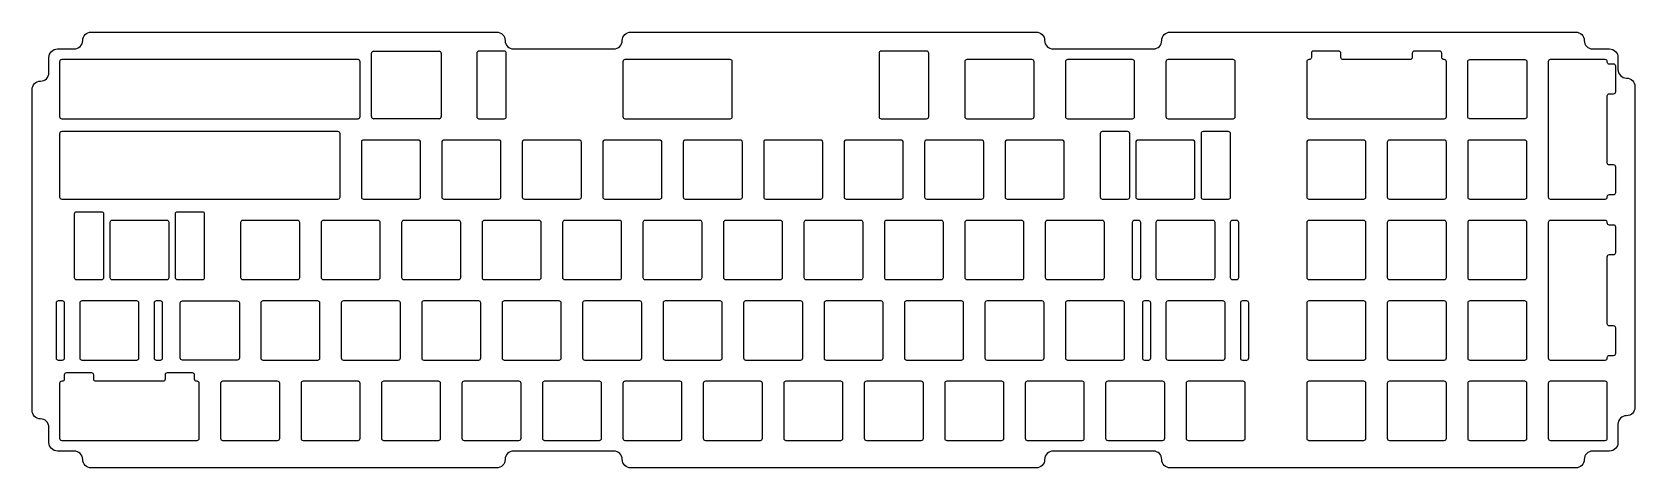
# Model space of a CAD drawing. Header units: millimetres. Extents: x -375 to 4, y -4 to 99.
import ezdxf

# ---------------------------------------------------------------- set-up
doc = ezdxf.new("R2010")
doc.units = ezdxf.units.MM
doc.layers.get('0').update_dxf_attribs({"linetype": 'CONTINUOUS'})

msp = doc.modelspace()

# ---------------------------------------------------------------- linework, layer by layer
for p, q in [((-295.13, 79.22), (-295.13, 94.22)), ((-294.63, 94.72), (-279.11, 94.72)), ((-278.61, 94.22), (-278.61, 79.22)), ((-279.11, 78.72), (-294.63, 78.72))]:
    msp.add_line(p, q)
for points in [[(-375.48, 9.63), (-375.48, 85.62, -0.414214), (-373.48, 87.62, 0.414214), (-371.48, 89.62), (-371.48, 93.25, -0.414214), (-369.47, 95.25), (-365.48, 95.25, 0.414214), (-363.48, 97.25, -0.414214), (-361.48, 99.25), (-265.48, 99.25, -0.414214), (-263.48, 97.25, 0.414214), (-261.48, 95.25), (-237.74, 95.25, 0.414214), (-235.74, 97.25, -0.414214), (-233.74, 99.25), (-137.74, 99.25, -0.414214), (-135.74, 97.25, 0.414214), (-133.74, 95.25), (-110, 95.25, 0.414214), (-108, 97.25, -0.414214), (-106, 99.25), (-10, 99.25, -0.414214), (-8, 97.25, 0.414214), (-6, 95.25), (-2, 95.25, -0.414214), (0, 93.25), (0, 90.35, 0.414214), (2, 88.35), (2.01, 88.35, -0.414214), (4.01, 86.35), (4.01, 10.35, -0.414214), (2.01, 8.35), (2, 8.35, 0.414214), (0, 6.35), (0, 2, -0.414214), (-2, 0), (-6, 0, 0.414214), (-8, -2, -0.414214), (-10, -4), (-106, -4, -0.414214), (-108, -2, 0.414214), (-110, 0), (-133.74, 0, 0.414214), (-135.74, -2, -0.414214), (-137.74, -4), (-233.74, -4, -0.414214), (-235.74, -2, 0.414214), (-237.74, 0), (-261.48, 0, 0.414214), (-263.48, -2, -0.414214), (-265.48, -4), (-361.48, -4, -0.414214), (-363.48, -2, 0.414214), (-365.48, 0), (-369.47, 0, -0.414214), (-371.48, 2), (-371.48, 5.62, 0.414214), (-373.48, 7.62, -0.414214)], [(-368.45, 78.72), (-298.3, 78.72, 0.414214), (-297.8, 79.22), (-297.8, 92.22, 0.414214), (-298.3, 92.72), (-368.45, 92.72, 0.414214), (-368.95, 92.22), (-368.95, 79.22, 0.414214)], [(-270.19, 94.22), (-270.19, 79.22, 0.414214), (-269.69, 78.72), (-263.69, 78.72, 0.414214), (-263.19, 79.22), (-263.19, 94.22, 0.414214), (-263.69, 94.72), (-269.69, 94.72, 0.414214)], [(-235.1, 78.72), (-210.19, 78.72, 0.414214), (-209.69, 79.22), (-209.69, 92.22, 0.414214), (-210.19, 92.72), (-235.1, 92.72, 0.414214), (-235.6, 92.22), (-235.6, 79.22, 0.414214)], [(-174.95, 94.22), (-174.95, 79.22, 0.414214), (-174.45, 78.72), (-163.69, 78.72, 0.414214), (-163.19, 79.22), (-163.19, 94.22, 0.414214), (-163.69, 94.72), (-174.45, 94.72, 0.414214)], [(-154.14, 78.72), (-138.76, 78.72, 0.414214), (-138.26, 79.22), (-138.26, 92.22, 0.414214), (-138.76, 92.72), (-154.14, 92.72, 0.414214), (-154.64, 92.22), (-154.64, 79.22, 0.414214)], [(-130.32, 78.72), (-114.94, 78.72, 0.414214), (-114.44, 79.22), (-114.44, 92.22, 0.414214), (-114.94, 92.72), (-130.32, 92.72, 0.414214), (-130.82, 92.22), (-130.82, 79.22, 0.414214)], [(-106.51, 78.72), (-91.13, 78.72, 0.414214), (-90.63, 79.22), (-90.63, 92.22, 0.414214), (-91.13, 92.72), (-106.51, 92.72, 0.414214), (-107.01, 92.22), (-107.01, 79.22, 0.414214)], [(-72.59, 93.22, -0.414214), (-73.09, 92.72), (-73.17, 92.72, 0.414214), (-73.68, 92.22), (-73.68, 79.22, 0.414214), (-73.17, 78.72), (-41.12, 78.72, 0.414214), (-40.62, 79.22), (-40.62, 92.22, 0.414214), (-41.12, 92.72), (-41.21, 92.72, -0.414214), (-41.71, 93.22), (-41.71, 94.22, 0.414214), (-42.21, 94.72), (-48.21, 94.72, 0.414214), (-48.71, 94.22), (-48.71, 93.22, -0.414214), (-49.21, 92.72), (-65.09, 92.72, -0.414214), (-65.59, 93.22), (-65.59, 94.22, 0.414214), (-66.09, 94.72), (-72.09, 94.72, 0.414214), (-72.59, 94.22)], [(-21.58, 79.22, -0.414214), (-22.07, 78.72), (-35.08, 78.72, -0.414214), (-35.58, 79.22), (-35.58, 92.22, -0.414214), (-35.08, 92.72), (-22.07, 92.72, -0.414214), (-21.58, 92.22)], [(-2.53, 60.26, -0.414214), (-2.03, 60.76), (-1.03, 60.76, 0.414214), (-0.53, 61.26), (-0.53, 67.26, 0.414214), (-1.03, 67.76), (-2.03, 67.76, -0.414214), (-2.53, 68.26), (-2.53, 84.14, -0.414214), (-2.03, 84.64), (-1.03, 84.64, 0.414214), (-0.53, 85.14), (-0.53, 91.14, 0.414214), (-1.03, 91.64), (-2.03, 91.64, -0.414214), (-2.53, 92.14), (-2.53, 92.22, 0.414214), (-3.02, 92.72), (-16.02, 92.72, 0.414214), (-16.53, 92.22), (-16.53, 60.17, 0.414214), (-16.02, 59.67), (-3.02, 59.67, 0.414214), (-2.53, 60.17)], [(-368.45, 59.67), (-303.06, 59.67, 0.414214), (-302.56, 60.17), (-302.56, 75.17, 0.414214), (-303.06, 75.67), (-368.45, 75.67, 0.414214), (-368.95, 75.17), (-368.95, 60.17, 0.414214)], [(-297.51, 73.17), (-297.51, 60.17, 0.414214), (-297.01, 59.67), (-284.01, 59.67, 0.414214), (-283.51, 60.17), (-283.51, 73.17, 0.414214), (-284.01, 73.67), (-297.01, 73.67, 0.414214)], [(-277.96, 59.67), (-264.96, 59.67, 0.414214), (-264.46, 60.17), (-264.46, 73.17, 0.414214), (-264.96, 73.67), (-277.96, 73.67, 0.414214), (-278.46, 73.17), (-278.46, 60.17, 0.414214)], [(-258.91, 59.67), (-245.91, 59.67, 0.414214), (-245.41, 60.17), (-245.41, 73.17, 0.414214), (-245.91, 73.67), (-258.91, 73.67, 0.414214), (-259.41, 73.17), (-259.41, 60.17, 0.414214)], [(-239.86, 59.67), (-226.86, 59.67, 0.414214), (-226.36, 60.17), (-226.36, 73.17, 0.414214), (-226.86, 73.67), (-239.86, 73.67, 0.414214), (-240.36, 73.17), (-240.36, 60.17, 0.414214)], [(-220.81, 59.67), (-207.81, 59.67, 0.414214), (-207.31, 60.17), (-207.31, 73.17, 0.414214), (-207.81, 73.67), (-220.81, 73.67, 0.414214), (-221.31, 73.17), (-221.31, 60.17, 0.414214)], [(-201.76, 59.67), (-188.76, 59.67, 0.414214), (-188.26, 60.17), (-188.26, 73.17, 0.414214), (-188.76, 73.67), (-201.76, 73.67, 0.414214), (-202.26, 73.17), (-202.26, 60.17, 0.414214)], [(-182.71, 59.67), (-169.71, 59.67, 0.414214), (-169.21, 60.17), (-169.21, 73.17, 0.414214), (-169.71, 73.67), (-182.71, 73.67, 0.414214), (-183.21, 73.17), (-183.21, 60.17, 0.414214)], [(-163.66, 59.67), (-150.66, 59.67, 0.414214), (-150.16, 60.17), (-150.16, 73.17, 0.414214), (-150.66, 73.67), (-163.66, 73.67, 0.414214), (-164.16, 73.17), (-164.16, 60.17, 0.414214)], [(-131.11, 60.17), (-131.11, 73.17, 0.414214), (-131.61, 73.67), (-144.61, 73.67, 0.414214), (-145.11, 73.17), (-145.11, 60.17, 0.414214), (-144.61, 59.67), (-131.61, 59.67, 0.414214)], [(-122.59, 75.17), (-122.59, 60.17, 0.414214), (-122.09, 59.67), (-116.09, 59.67, 0.414214), (-115.59, 60.17), (-115.59, 75.17, 0.414214), (-116.09, 75.67), (-122.09, 75.67, 0.414214)], [(-100.16, 60.17), (-100.16, 73.17, 0.414214), (-100.66, 73.67), (-113.66, 73.67, 0.414214), (-114.16, 73.17), (-114.16, 60.17, 0.414214), (-113.66, 59.67), (-100.66, 59.67, 0.414214)], [(-98.72, 75.17), (-98.72, 60.17, 0.414214), (-98.22, 59.67), (-92.22, 59.67, 0.414214), (-91.72, 60.17), (-91.72, 75.17, 0.414214), (-92.22, 75.67), (-98.22, 75.67, 0.414214)], [(-73.68, 73.17), (-73.68, 60.17, 0.414214), (-73.17, 59.67), (-60.17, 59.67, 0.414214), (-59.68, 60.17), (-59.68, 73.17, 0.414214), (-60.17, 73.67), (-73.17, 73.67, 0.414214)], [(-54.13, 59.67), (-41.12, 59.67, 0.414214), (-40.62, 60.17), (-40.62, 73.17, 0.414214), (-41.12, 73.67), (-54.13, 73.67, 0.414214), (-54.62, 73.17), (-54.62, 60.17, 0.414214)], [(-22.07, 73.67), (-35.08, 73.67, 0.414214), (-35.58, 73.17), (-35.58, 60.17, 0.414214), (-35.08, 59.67), (-22.07, 59.67, 0.414214), (-21.58, 60.17), (-21.58, 73.17, 0.414214)], [(-365.48, 56.13), (-365.48, 41.12, 0.414214), (-364.98, 40.62), (-358.98, 40.62, 0.414214), (-358.48, 41.12), (-358.48, 56.13, 0.414214), (-358.98, 56.62), (-364.98, 56.62, 0.414214)], [(-343.04, 41.12), (-343.04, 54.13, 0.414214), (-343.54, 54.62), (-356.54, 54.62, 0.414214), (-357.04, 54.13), (-357.04, 41.12, 0.414214), (-356.54, 40.62), (-343.54, 40.62, 0.414214)], [(-341.61, 56.13), (-341.61, 41.12, 0.414214), (-341.11, 40.62), (-335.11, 40.62, 0.414214), (-334.61, 41.12), (-334.61, 56.13, 0.414214), (-335.11, 56.62), (-341.11, 56.62, 0.414214)], [(-325.59, 40.62), (-312.59, 40.62, 0.414214), (-312.09, 41.12), (-312.09, 54.13, 0.414214), (-312.59, 54.62), (-325.59, 54.62, 0.414214), (-326.09, 54.13), (-326.09, 41.12, 0.414214)], [(-307.04, 54.13), (-307.04, 41.12, 0.414214), (-306.54, 40.62), (-293.54, 40.62, 0.414214), (-293.04, 41.12), (-293.04, 54.13, 0.414214), (-293.54, 54.62), (-306.54, 54.62, 0.414214)], [(-287.49, 40.62), (-274.49, 40.62, 0.414214), (-273.99, 41.12), (-273.99, 54.13, 0.414214), (-274.49, 54.62), (-287.49, 54.62, 0.414214), (-287.99, 54.13), (-287.99, 41.12, 0.414214)], [(-268.94, 54.13), (-268.94, 41.12, 0.414214), (-268.44, 40.62), (-255.44, 40.62, 0.414214), (-254.94, 41.12), (-254.94, 54.13, 0.414214), (-255.44, 54.62), (-268.44, 54.62, 0.414214)], [(-249.39, 40.62), (-236.39, 40.62, 0.414214), (-235.89, 41.12), (-235.89, 54.13, 0.414214), (-236.39, 54.62), (-249.39, 54.62, 0.414214), (-249.89, 54.13), (-249.89, 41.12, 0.414214)], [(-230.34, 40.62), (-217.34, 40.62, 0.414214), (-216.84, 41.12), (-216.84, 54.13, 0.414214), (-217.34, 54.62), (-230.34, 54.62, 0.414214), (-230.84, 54.13), (-230.84, 41.12, 0.414214)], [(-211.29, 40.62), (-198.29, 40.62, 0.414214), (-197.79, 41.12), (-197.79, 54.13, 0.414214), (-198.29, 54.62), (-211.29, 54.62, 0.414214), (-211.79, 54.13), (-211.79, 41.12, 0.414214)], [(-192.24, 40.62), (-179.24, 40.62, 0.414214), (-178.74, 41.12), (-178.74, 54.13, 0.414214), (-179.24, 54.62), (-192.24, 54.62, 0.414214), (-192.74, 54.13), (-192.74, 41.12, 0.414214)], [(-173.19, 40.62), (-160.19, 40.62, 0.414214), (-159.69, 41.12), (-159.69, 54.13, 0.414214), (-160.19, 54.62), (-173.19, 54.62, 0.414214), (-173.69, 54.13), (-173.69, 41.12, 0.414214)], [(-154.14, 40.62), (-141.14, 40.62, 0.414214), (-140.64, 41.12), (-140.64, 54.13, 0.414214), (-141.14, 54.62), (-154.14, 54.62, 0.414214), (-154.64, 54.13), (-154.64, 41.12, 0.414214)], [(-135.09, 40.62), (-122.09, 40.62, 0.414214), (-121.59, 41.12), (-121.59, 54.13, 0.414214), (-122.09, 54.62), (-135.09, 54.62, 0.414214), (-135.59, 54.13), (-135.59, 41.12, 0.414214)], [(-114.49, 40.62), (-113.49, 40.62, 0.414214), (-112.99, 41.12), (-112.99, 54.13, 0.414214), (-113.49, 54.62), (-114.49, 54.62, 0.414214), (-114.99, 54.13), (-114.99, 41.12, 0.414214)], [(-108.89, 40.62), (-95.89, 40.62, 0.414214), (-95.39, 41.12), (-95.39, 54.13, 0.414214), (-95.89, 54.62), (-108.89, 54.62, 0.414214), (-109.39, 54.13), (-109.39, 41.12, 0.414214)], [(-91.29, 40.62), (-90.29, 40.62, 0.414214), (-89.79, 41.12), (-89.79, 54.13, 0.414214), (-90.29, 54.62), (-91.29, 54.62, 0.414214), (-91.79, 54.13), (-91.79, 41.12, 0.414214)], [(-73.17, 40.62), (-60.17, 40.62, 0.414214), (-59.68, 41.12), (-59.68, 54.13, 0.414214), (-60.17, 54.62), (-73.17, 54.62, 0.414214), (-73.68, 54.13), (-73.68, 41.12, 0.414214)], [(-54.13, 40.62), (-41.12, 40.62, 0.414214), (-40.62, 41.12), (-40.62, 54.13, 0.414214), (-41.12, 54.62), (-54.13, 54.62, 0.414214), (-54.62, 54.13), (-54.62, 41.12, 0.414214)], [(-22.07, 54.62), (-35.08, 54.62, 0.414214), (-35.58, 54.13), (-35.58, 41.12, 0.414214), (-35.08, 40.62), (-22.07, 40.62, 0.414214), (-21.58, 41.12), (-21.58, 54.13, 0.414214)], [(-2.53, 22.16, -0.414214), (-2.03, 22.66), (-1.03, 22.66, 0.414214), (-0.53, 23.16), (-0.53, 29.16, 0.414214), (-1.03, 29.66), (-2.03, 29.66, -0.414214), (-2.53, 30.16), (-2.53, 46.04, -0.414214), (-2.03, 46.54), (-1.03, 46.54, 0.414214), (-0.53, 47.04), (-0.53, 53.04, 0.414214), (-1.03, 53.54), (-2.03, 53.54, -0.414214), (-2.53, 54.04), (-2.53, 54.13, 0.414214), (-3.02, 54.62), (-16.02, 54.62, 0.414214), (-16.53, 54.13), (-16.53, 22.07, 0.414214), (-16.02, 21.57), (-3.02, 21.57, 0.414214), (-2.53, 22.07)], [(-369.79, 35.08), (-369.79, 22.07, 0.414214), (-369.29, 21.57), (-368.29, 21.57, 0.414214), (-367.79, 22.07), (-367.79, 35.08, 0.414214), (-368.29, 35.57), (-369.29, 35.57, 0.414214)], [(-363.69, 21.57), (-350.69, 21.57, 0.414214), (-350.19, 22.07), (-350.19, 35.08, 0.414214), (-350.69, 35.57), (-363.69, 35.57, 0.414214), (-364.19, 35.08), (-364.19, 22.07, 0.414214)], [(-346.09, 21.57), (-345.09, 21.57, 0.414214), (-344.59, 22.07), (-344.59, 35.08, 0.414214), (-345.09, 35.57), (-346.09, 35.57, 0.414214), (-346.59, 35.08), (-346.59, 22.07, 0.414214)], [(-326.38, 22.07, -0.414214), (-326.88, 21.57), (-339.88, 21.57, -0.414214), (-340.38, 22.07), (-340.38, 35.08, -0.414214), (-339.88, 35.57), (-326.88, 35.57, -0.414214), (-326.38, 35.08)], [(-320.83, 21.57), (-307.82, 21.57, 0.414214), (-307.32, 22.07), (-307.32, 35.08, 0.414214), (-307.82, 35.57), (-320.83, 35.57, 0.414214), (-321.32, 35.08), (-321.32, 22.07, 0.414214)], [(-301.77, 21.57), (-288.77, 21.57, 0.414214), (-288.27, 22.07), (-288.27, 35.08, 0.414214), (-288.77, 35.57), (-301.77, 35.57, 0.414214), (-302.27, 35.08), (-302.27, 22.07, 0.414214)], [(-282.73, 21.57), (-269.73, 21.57, 0.414214), (-269.23, 22.07), (-269.23, 35.08, 0.414214), (-269.73, 35.57), (-282.73, 35.57, 0.414214), (-283.23, 35.08), (-283.23, 22.07, 0.414214)], [(-264.18, 35.08), (-264.18, 22.07, 0.414214), (-263.68, 21.57), (-250.68, 21.57, 0.414214), (-250.18, 22.07), (-250.18, 35.08, 0.414214), (-250.68, 35.57), (-263.68, 35.57, 0.414214)], [(-244.63, 21.57), (-231.62, 21.57, 0.414214), (-231.12, 22.07), (-231.12, 35.08, 0.414214), (-231.62, 35.57), (-244.63, 35.57, 0.414214), (-245.13, 35.08), (-245.13, 22.07, 0.414214)], [(-225.58, 21.57), (-212.57, 21.57, 0.414214), (-212.07, 22.07), (-212.07, 35.08, 0.414214), (-212.57, 35.57), (-225.58, 35.57, 0.414214), (-226.08, 35.08), (-226.08, 22.07, 0.414214)], [(-207.03, 35.08), (-207.03, 22.07, 0.414214), (-206.53, 21.57), (-193.53, 21.57, 0.414214), (-193.03, 22.07), (-193.03, 35.08, 0.414214), (-193.53, 35.57), (-206.53, 35.57, 0.414214)], [(-187.47, 21.57), (-174.48, 21.57, 0.414214), (-173.98, 22.07), (-173.98, 35.08, 0.414214), (-174.48, 35.57), (-187.47, 35.57, 0.414214), (-187.97, 35.08), (-187.97, 22.07, 0.414214)], [(-168.43, 21.57), (-155.43, 21.57, 0.414214), (-154.93, 22.07), (-154.93, 35.08, 0.414214), (-155.43, 35.57), (-168.43, 35.57, 0.414214), (-168.93, 35.08), (-168.93, 22.07, 0.414214)], [(-149.38, 21.57), (-136.38, 21.57, 0.414214), (-135.88, 22.07), (-135.88, 35.08, 0.414214), (-136.38, 35.57), (-149.38, 35.57, 0.414214), (-149.88, 35.08), (-149.88, 22.07, 0.414214)], [(-130.32, 21.57), (-117.33, 21.57, 0.414214), (-116.83, 22.07), (-116.83, 35.08, 0.414214), (-117.33, 35.57), (-130.32, 35.57, 0.414214), (-130.82, 35.08), (-130.82, 22.07, 0.414214)], [(-112.61, 35.08), (-112.61, 22.07, 0.414214), (-112.11, 21.57), (-111.11, 21.57, 0.414214), (-110.61, 22.07), (-110.61, 35.08, 0.414214), (-111.11, 35.57), (-112.11, 35.57, 0.414214)], [(-106.51, 21.57), (-93.51, 21.57, 0.414214), (-93.01, 22.07), (-93.01, 35.08, 0.414214), (-93.51, 35.57), (-106.51, 35.57, 0.414214), (-107.01, 35.08), (-107.01, 22.07, 0.414214)], [(-88.91, 21.57), (-87.91, 21.57, 0.414214), (-87.41, 22.07), (-87.41, 35.08, 0.414214), (-87.91, 35.57), (-88.91, 35.57, 0.414214), (-89.41, 35.08), (-89.41, 22.07, 0.414214)], [(-73.68, 35.08), (-73.68, 22.07, 0.414214), (-73.17, 21.57), (-60.17, 21.57, 0.414214), (-59.68, 22.07), (-59.68, 35.08, 0.414214), (-60.17, 35.57), (-73.17, 35.57, 0.414214)], [(-54.13, 21.57), (-41.12, 21.57, 0.414214), (-40.62, 22.07), (-40.62, 35.08, 0.414214), (-41.12, 35.57), (-54.13, 35.57, 0.414214), (-54.62, 35.08), (-54.62, 22.07, 0.414214)], [(-22.07, 35.57), (-35.08, 35.57, 0.414214), (-35.58, 35.08), (-35.58, 22.07, 0.414214), (-35.08, 21.57), (-22.07, 21.57, 0.414214), (-21.58, 22.07), (-21.58, 35.08, 0.414214)], [(-367.86, 17.02, -0.414214), (-368.36, 16.52), (-368.45, 16.52, 0.414214), (-368.95, 16.02), (-368.95, 3.02, 0.414214), (-368.45, 2.52), (-336.4, 2.52, 0.414214), (-335.9, 3.02), (-335.9, 16.02, 0.414214), (-336.4, 16.52), (-336.49, 16.52, -0.414214), (-336.99, 17.02), (-336.99, 18.02, 0.414214), (-337.49, 18.52), (-343.49, 18.52, 0.414214), (-343.99, 18.02), (-343.99, 17.02, -0.414214), (-344.49, 16.52), (-360.36, 16.52, -0.414214), (-360.86, 17.02), (-360.86, 18.02, 0.414214), (-361.36, 18.52), (-367.36, 18.52, 0.414214), (-367.86, 18.02)], [(-330.85, 16.02), (-330.85, 3.02, 0.414214), (-330.35, 2.52), (-317.35, 2.52, 0.414214), (-316.85, 3.02), (-316.85, 16.02, 0.414214), (-317.35, 16.52), (-330.35, 16.52, 0.414214)], [(-311.8, 16.02), (-311.8, 3.02, 0.414214), (-311.3, 2.52), (-298.3, 2.52, 0.414214), (-297.8, 3.02), (-297.8, 16.02, 0.414214), (-298.3, 16.52), (-311.3, 16.52, 0.414214)], [(-292.75, 16.02), (-292.75, 3.02, 0.414214), (-292.25, 2.52), (-279.25, 2.52, 0.414214), (-278.75, 3.02), (-278.75, 16.02, 0.414214), (-279.25, 16.52), (-292.25, 16.52, 0.414214)], [(-273.7, 16.02), (-273.7, 3.02, 0.414214), (-273.2, 2.52), (-260.2, 2.52, 0.414214), (-259.7, 3.02), (-259.7, 16.02, 0.414214), (-260.2, 16.52), (-273.2, 16.52, 0.414214)], [(-254.65, 16.02), (-254.65, 3.02, 0.414214), (-254.15, 2.52), (-241.15, 2.52, 0.414214), (-240.65, 3.02), (-240.65, 16.02, 0.414214), (-241.15, 16.52), (-254.15, 16.52, 0.414214)], [(-235.6, 16.02), (-235.6, 3.02, 0.414214), (-235.1, 2.52), (-222.1, 2.52, 0.414214), (-221.6, 3.02), (-221.6, 16.02, 0.414214), (-222.1, 16.52), (-235.1, 16.52, 0.414214)], [(-216.55, 16.02), (-216.55, 3.02, 0.414214), (-216.05, 2.52), (-203.05, 2.52, 0.414214), (-202.55, 3.02), (-202.55, 16.02, 0.414214), (-203.05, 16.52), (-216.05, 16.52, 0.414214)], [(-197.5, 16.02), (-197.5, 3.02, 0.414214), (-197, 2.52), (-184, 2.52, 0.414214), (-183.5, 3.02), (-183.5, 16.02, 0.414214), (-184, 16.52), (-197, 16.52, 0.414214)], [(-178.45, 16.02), (-178.45, 3.02, 0.414214), (-177.95, 2.52), (-164.95, 2.52, 0.414214), (-164.45, 3.02), (-164.45, 16.02, 0.414214), (-164.95, 16.52), (-177.95, 16.52, 0.414214)], [(-159.4, 16.02), (-159.4, 3.02, 0.414214), (-158.9, 2.52), (-145.9, 2.52, 0.414214), (-145.4, 3.02), (-145.4, 16.02, 0.414214), (-145.9, 16.52), (-158.9, 16.52, 0.414214)], [(-140.35, 16.02), (-140.35, 3.02, 0.414214), (-139.85, 2.52), (-126.85, 2.52, 0.414214), (-126.35, 3.02), (-126.35, 16.02, 0.414214), (-126.85, 16.52), (-139.85, 16.52, 0.414214)], [(-121.3, 16.02), (-121.3, 3.02, 0.414214), (-120.8, 2.52), (-107.8, 2.52, 0.414214), (-107.3, 3.02), (-107.3, 16.02, 0.414214), (-107.8, 16.52), (-120.8, 16.52, 0.414214)], [(-102.25, 16.02), (-102.25, 3.02, 0.414214), (-101.75, 2.52), (-88.75, 2.52, 0.414214), (-88.25, 3.02), (-88.25, 16.02, 0.414214), (-88.75, 16.52), (-101.75, 16.52, 0.414214)], [(-73.68, 16.02), (-73.68, 3.02, 0.414214), (-73.17, 2.52), (-60.17, 2.52, 0.414214), (-59.68, 3.02), (-59.68, 16.02, 0.414214), (-60.17, 16.52), (-73.17, 16.52, 0.414214)], [(-54.13, 2.52), (-41.12, 2.52, 0.414214), (-40.62, 3.02), (-40.62, 16.02, 0.414214), (-41.12, 16.52), (-54.13, 16.52, 0.414214), (-54.62, 16.02), (-54.62, 3.02, 0.414214)], [(-22.07, 16.52), (-35.08, 16.52, 0.414214), (-35.58, 16.02), (-35.58, 3.02, 0.414214), (-35.08, 2.52), (-22.07, 2.52, 0.414214), (-21.58, 3.02), (-21.58, 16.02, 0.414214)], [(-16.53, 16.02), (-16.53, 3.02, 0.414214), (-16.02, 2.52), (-3.02, 2.52, 0.414214), (-2.53, 3.02), (-2.53, 16.02, 0.414214), (-3.02, 16.52), (-16.02, 16.52, 0.414214)]]:
    msp.add_lwpolyline(points, format="xyb", close=True)
for centre, start, end in [((-294.63, 94.22), 90, 180), ((-279.11, 94.22), 0, 90), ((-294.63, 79.22), 180, 270), ((-279.11, 79.22), -90, 0)]:
    msp.add_arc(centre, 0.5, start, end)

doc.saveas('drawing.dxf')
